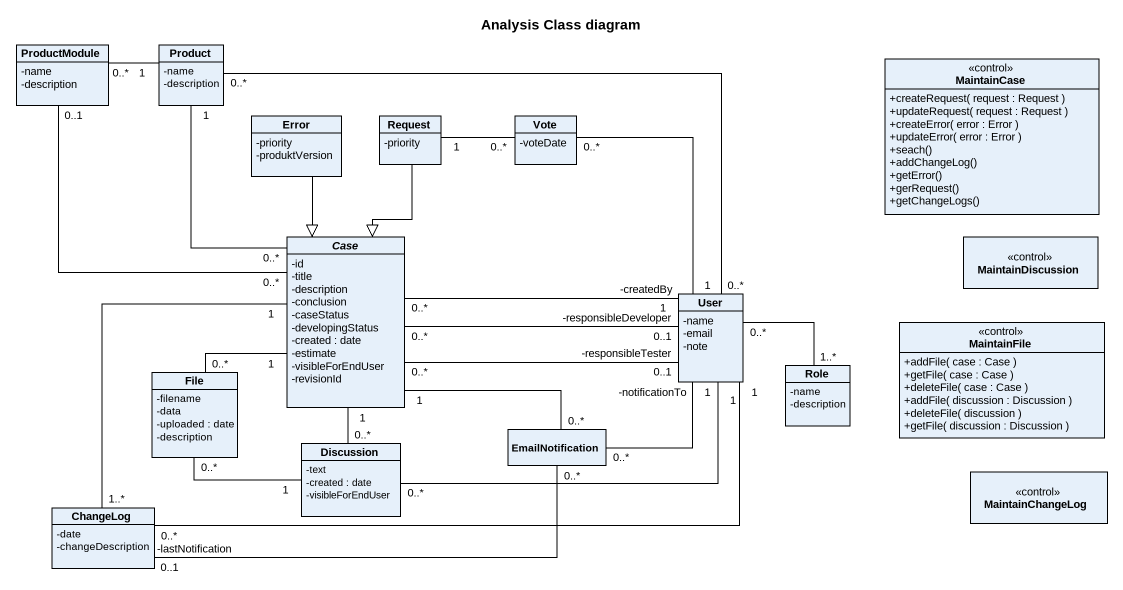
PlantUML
@startuml
title Analysis Class diagram
hide circle
hide empty members
skinparam classAttributeIconSize 0
class ProductModule {
  -name
  -description
}
class Product {
  -name
  -description
}
class MaintainCase <<control>> {
  +createRequest( request : Request )
  +updateRequest( request : Request )
  +createError( error : Error )
  +updateError( error : Error )
  +seach()
  +addChangeLog()
  +getError()
  +gerRequest()
  +getChangeLogs()
}
class Error {
  -priority
  -produktVersion
}
class Request {
  -priority
}
class Vote {
  -voteDate
}
abstract class Case {
  -id
  -title
  -description
  -conclusion
  -caseStatus
  -developingStatus
  -created : date
  -estimate
  -visibleForEndUser
  -revisionId
}
class MaintainDiscussion <<control>>
class User {
  -name
  -email
  -note
}
class MaintainFile <<control>> {
  +addFile( case : Case )
  +getFile( case : Case )
  +deleteFile( case : Case )
  +addFile( discussion : Discussion )
  +deleteFile( discussion )
  +getFile( discussion : Discussion )
}
class "File" as File_ {
  -filename
  -data
  -uploaded : date
  -description
}
class Role {
  -name
  -description
}
class Discussion {
  -text
  -created : date
  -visibleForEndUser
}
class EmailNotification
class MaintainChangeLog <<control>>
class ChangeLog {
  -date
  -changeDescription
}
Product "1" -left- "0..*" ProductModule
Product "0..*" -right- "0..*" User
Error --|> Case
Request "1" -right- "0..*" Vote
Request --|> Case
Vote "0..*" -- "1" User
Case "0..*" -up- "0..1" ProductModule
Case "0..*" -up- "1" Product
Case "0..*" -right- "1\n-createdBy" User
Case "0..*" -right- "0..1\n-responsibleDeveloper" User
Case "0..*" -right- "0..1\n-responsibleTester" User
Case "1" -- "0..*" File_
Case "1" -- "0..*" Discussion
Case "1" -- "1..*" ChangeLog
User "0..*" -right- "1..*" Role
User "1" -left- "0..*" ChangeLog
Discussion "0..*" -right- "1" User
Discussion "1" -left- "0..*" File_
EmailNotification "0..*" -left- "1" Case
EmailNotification "0..*" -up- "1\n-notificationTo" User
ChangeLog "0..1\n-lastNotification" -right- "0..*" EmailNotification
@enduml
